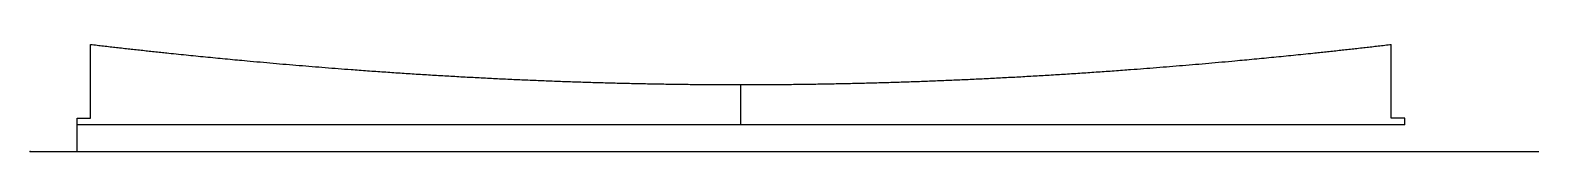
# Model space of a CAD drawing. Header units: millimetres. Extents: x 0 to 225, y 0 to 16.
import ezdxf

# ---------------------------------------------------------------- set-up
doc = ezdxf.new("R2010")
doc.units = ezdxf.units.MM
doc.layers.get('0').update_dxf_attribs({"linetype": 'CONTINUOUS'})

msp = doc.modelspace()

# ---------------------------------------------------------------- linework, layer by layer
for p, q in [((9, 5), (9, 16)), ((203, 5), (203, 16)), ((106, 4), (106, 10)), ((7, 5), (9, 5)), ((7, 4), (7, 5)), ((205, 5), (203, 5)), ((205, 4), (205, 5)), ((205, 4), (7, 4)), ((7, 0), (7, 4)), ((0, 0), (225, 0))]:
    msp.add_line(p, q)
msp.add_open_spline([(9, 16), (12.88, 15.54), (20.64, 14.67), (32.28, 13.49), (47.8, 12.15), (67.2, 10.91), (86.6, 10.13), (106, 9.87), (125.4, 10.13), (144.8, 10.91), (164.2, 12.15), (179.72, 13.49), (191.36, 14.67), (199.12, 15.54), (203, 16)], degree=5)
msp.add_point((0, 0))

doc.saveas('drawing.dxf')
